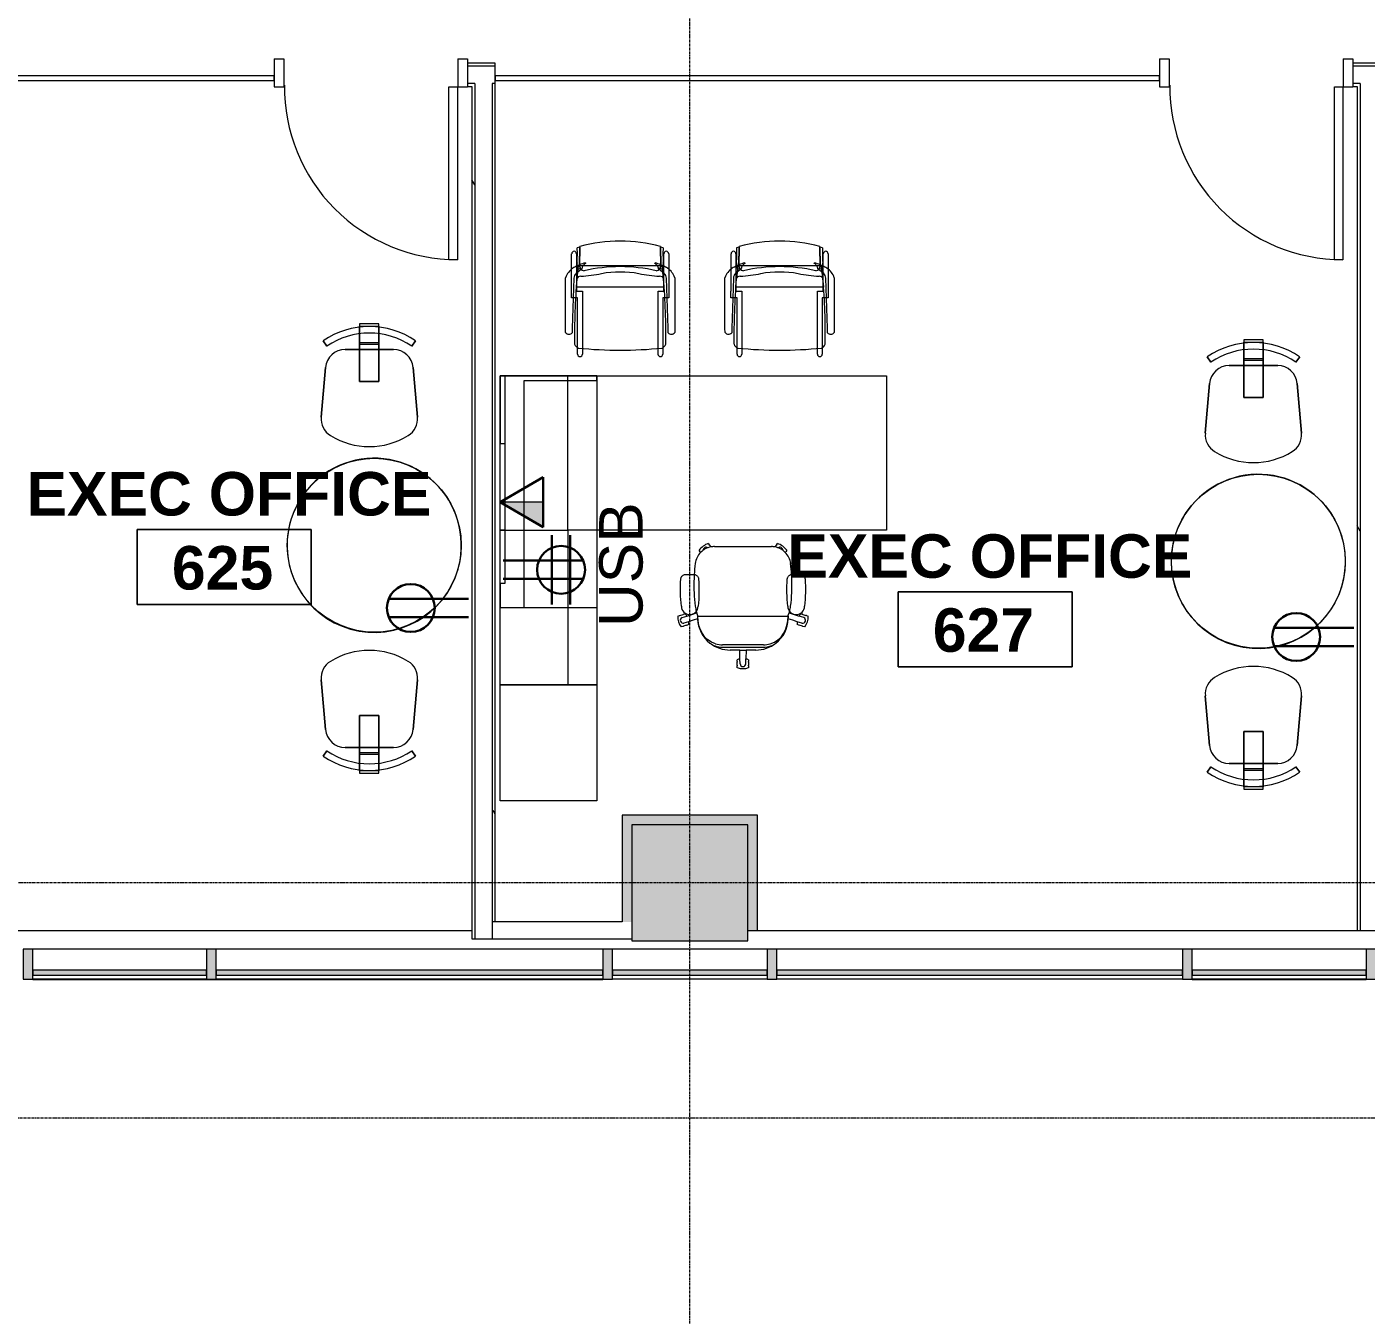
# Model space of a CAD drawing. Header units: inches. Extents: x 2468 to 4886, y -16 to 1381.
# Drawn here: x 4314.8 to 4592, y 250.6 to 517.3 of the extents above; entities that cross this region are included whole.
import ezdxf

# ---------------------------------------------------------------- set-up
doc = ezdxf.new("R2010")
doc.units = ezdxf.units.IN
doc.header["$MEASUREMENT"] = 0
doc.linetypes.add('Grid Line 1_2_', pattern=[0.875, 0.5, -0.125, 0.125, -0.125])
for name, color, linetype, lineweight in [('7200-WISCONSIN-AVE-6TH-FLOOR-031418_dwg', 8, 'Continuous', 9), ('A-ANNO-NOTE', 131, 'Continuous', 30), ('A-AREA-IDEN', 2, 'Continuous', 9), ('A-DOOR', 31, 'Continuous', 13), ('A-DOOR-FRAM', 31, 'Continuous', 20), ('A-GLAZ-CURT', 52, 'Continuous', 9), ('A-GLAZ-CWMG', 51, 'Continuous', 13), ('A-WALL', 113, 'Continuous', 13), ('A-WALL-PATT', 111, 'Continuous', 13), ('Bb-cor', 7, 'Continuous', 9), ('Bb-mullion', 7, 'Continuous', 9), ('I-FURN', 30, 'Continuous', 9), ('I-WALL', 2, 'Continuous', 13), ('Propidex Polylines', 7, 'Continuous', 9), ('S-COLS', 52, 'Continuous', 13), ('S-GRID', 1, 'Continuous', 9)]:
    doc.layers.add(name, color=color, linetype=linetype, lineweight=lineweight)
doc.styles.add('Swis721 Lt BT', font='swissl.ttf', dxfattribs={"height": 9})
doc.styles.add('Swis721 Lt BT_B', font='', dxfattribs={"height": 9})
doc.styles.get('Swis721 Lt BT_B').set_extended_font_data('Swis721 Lt BT', bold=True)
pattern_1 = [(0, (0, 0), (30.72, 7.68), [1.267, -21.773, 1.267, -21.773, -122.88]), (0, (0, 0), (30.72, 7.68), [-46.08, 1.267, -44.813, 1.267, -21.773, -53.76]), (0, (0, 0), (30.72, 7.68), [-115.2, 1.267, -14.093, 1.267, -37.133]), (120, (11.52, 3.84), (-22.011075, 22.7643), [1.267, -21.773, 1.267, -21.773, -122.88]), (120, (11.52, 3.84), (-22.011075, 22.7643), [-46.08, 1.267, -44.813, 1.267, -21.773, -53.76]), (120, (11.52, 3.84), (-22.011075, 22.7643), [-115.2, 1.267, -14.093, 1.267, -37.133]), (240, (15.36, 19.2), (-8.708925, -30.4443), [1.267, -21.773, 1.267, -21.773, -122.88]), (240, (15.36, 19.2), (-8.708925, -30.4443), [-46.08, 1.267, -44.813, 1.267, -21.773, -53.76]), (240, (15.36, 19.2), (-8.708925, -30.4443), [-115.2, 1.267, -14.093, 1.267, -37.133])]

# ---------------------------------------------------------------- blocks, each defined once
blk = doc.blocks.new('Concrete-Rectangular-Column - 24 x 24-4901126-6TH FLOOR POWER _ SIGNAL')
at = {"layer": 'S-COLS', "lineweight": 9}
blk.add_hatch(color=7, dxfattribs=at).paths.add_polyline_path([(-12, -12), (12, -12), (12, 12), (-12, 12), (-12, 8.85)], flags=0)
at = {"layer": 'S-COLS', "color": 8, "lineweight": 20}
for p, q in [((12, 12), (-12, 12)), ((-12, 12), (-12, -12)), ((12, -12), (12, 12)), ((-12, -12), (12, -12))]:
    blk.add_line(p, q, dxfattribs=at)
blk = doc.blocks.new('Table-Teknion-Credenza_Top_for_Freestanding_Storage - CJCT20064-V11-6TH FLOOR POWER _ SIGNAL')
at = {"layer": 'I-FURN'}
for p, q in [((-32, 10), (32, 10)), ((-32, -9), (-32, 10)), ((32, 10), (32, 4)), ((32, 4), (32, -10)), ((-32, -10), (-32, -9)), ((32, -10), (-32, -10))]:
    blk.add_line(p, q, dxfattribs=at)
blk = doc.blocks.new('Storage-Teknion-Wall_Panel_Open_Shelves - CJWO3HF1432-V12-6TH FLOOR POWER _ SIGNAL')
at = {"layer": 'I-FURN'}
for p, q in [((-16, 13), (16, 13)), ((-16, -1), (-16, 13)), ((16, 13), (16, -1)), ((16, -1), (-16, -1))]:
    blk.add_line(p, q, dxfattribs=at)
blk = doc.blocks.new('Storage-Teknion-Wall_Panel_Under_Wall_Mount_Storage_Tackable - CJWUT2HF32-V13-6TH FLOOR POWER _ SIGNAL')
at = {"layer": 'I-FURN'}
for p, q in [((-16, 1), (16, 1)), ((-16, 0), (-16, 1)), ((16, 0), (-16, 0)), ((16, 1), (16, 0))]:
    blk.add_line(p, q, dxfattribs=at)
blk = doc.blocks.new('Support-Teknion-Power_Trunk_with_End_Gable - CJPTG292048-V14-6TH FLOOR POWER _ SIGNAL')
at = {"layer": 'I-FURN'}
for p, q in [((-19, 5), (-24, 5)), ((-24, 5), (-24, 0)), ((-19, 4), (-19, 5)), ((10, 4), (-19, 4)), ((24, 5), (10, 5)), ((10, 5), (10, 4)), ((24, 4), (24, 5)), ((24, -9), (24, 4)), ((-24, 0), (-8, 0)), ((-8, 0), (23, 0)), ((23, 0), (23, -9)), ((23, -9), (23, -15)), ((24, -15), (24, -9)), ((23, -15), (24, -15))]:
    blk.add_line(p, q, dxfattribs=at)
blk = doc.blocks.new('Table-Teknion-Run_Off_Fixed_Journal_Leg - CJRF3266-5471392-6TH FLOOR POWER _ SIGNAL')
at = {"layer": 'I-FURN'}
for p, q in [((-33, 16), (33, 16)), ((-33, -16), (-33, 16)), ((33, 16), (33, -16)), ((33, -16), (-33, -16))]:
    blk.add_line(p, q, dxfattribs=at)
blk = doc.blocks.new('Storage-Teknion-Tower_Pedestal_Coat_and_Open_Shelves - CJTPF692024-5122624-6TH FLOOR POWER _ SIGNAL')
at = {"layer": 'I-FURN'}
for p, q in [((-12, 0), (12, 0)), ((-12, -20), (-12, 0)), ((12, 0), (12, -20)), ((12, -20), (-12, -20))]:
    blk.add_line(p, q, dxfattribs=at)
blk = doc.blocks.new('Chair-Teknion-Projek - No Headrest_  Fixed T-Arms-V15-6TH FLOOR POWER _ SIGNAL')
at = {"layer": 'I-FURN'}
for p, q in [((-7.17, 11.87), (-6.95, 11.57)), ((-6.88, 11.48), (-6.65, 11.17)), ((-5.91, 11.24), (5.91, 11.24)), ((6.65, 11.17), (6.88, 11.48)), ((6.95, 11.57), (7.17, 11.87)), ((-8.86, 10.18), (-9.08, 10.49)), ((-8.76, 10.04), (-8.79, 10.09)), ((8.79, 10.09), (8.76, 10.04)), ((9.08, 10.49), (8.86, 10.18)), ((-11.87, 5.48), (-11.02, 5.48)), ((-11.02, 5.48), (-10.17, 5.48)), ((10.17, 5.48), (11.02, 5.48)), ((11.02, 5.48), (11.87, 5.48)), ((-12.29, -2.75), (-11.93, -2.64)), ((11.93, -2.64), (12.29, -2.75)), ((-13.51, -3.15), (-13.15, -3.03)), ((-13.04, -2.99), (-12.4, -2.79)), ((-12.42, -5.28), (-12.78, -5.39)), ((-12.59, -3.46), (-11.62, -3.13)), ((-11.67, -5.03), (-12.31, -5.24)), ((-11.24, -4.3), (-12.21, -4.6)), ((-11.2, -4.88), (-11.56, -5)), ((-9.39, -3.16), (9.39, -3.16)), ((11.56, -5), (11.2, -4.88)), ((12.22, -4.6), (11.24, -4.3)), ((12.59, -3.46), (11.62, -3.13)), ((12.31, -5.24), (11.67, -5.03)), ((12.4, -2.79), (13.04, -2.99)), ((12.78, -5.39), (12.42, -5.28)), ((13.15, -3.03), (13.51, -3.15)), ((4.23, -9.07), (-4.23, -9.07)), ((4.23, -9.61), (-4.23, -9.61)), ((-0.63, -10.17), (-2.65, -10.17)), ((-0.61, -12.02), (-0.63, -10.17)), ((-0.63, -10.17), (0.64, -10.17)), ((0.64, -10.17), (0.61, -12.02)), ((2.65, -10.17), (0.64, -10.17)), ((-1.18, -12.54), (-1.18, -12.17)), ((-1.18, -13.33), (-1.18, -12.66)), ((-1.18, -13.82), (-1.18, -13.45)), ((-0.6, -13.04), (-0.61, -12.02)), ((0.6, -13.04), (0.61, -12.02)), ((1.18, -12.17), (1.18, -12.54)), ((1.18, -12.66), (1.18, -13.33)), ((1.18, -13.45), (1.18, -13.82))]:
    blk.add_line(p, q, dxfattribs=at)
at = {"layer": 'I-FURN', "flags": 128}
for points in [[(-11.62, -3.13), (-10.6, -2.79), (-9.58, -2.44)], [(9.58, -2.44), (10.6, -2.79), (11.62, -3.13)], [(-9.39, -3.72), (-10.32, -4.01), (-11.24, -4.3)], [(11.24, -4.3), (10.32, -4.01), (9.39, -3.72)]]:
    blk.add_lwpolyline(points, dxfattribs=at)
at = {"layer": 'I-FURN'}
for centre, radius, start, end in [((-6.1, 8.39), 3.64, 107.0766, 144.9234), ((-5.91, 7.24), 4, 100.7159, 135.4062), ((-7.64, 10.51), 0.6, 53.6044, 182.0177), ((-7, 11.54), 0.062, 320.5051, 36), ((-6.93, 11.44), 0.062, 36, 111.4949), ((-5.91, 7.24), 4, 90, 100.7159), ((5.91, 7.24), 4, 79.2841, 90), ((5.91, 7.24), 4, 44.5938, 79.2841), ((6.93, 11.44), 0.062, 68.5051, 144), ((7, 11.54), 0.062, 144, 219.4949), ((6.1, 8.39), 3.64, 35.0766, 72.9234), ((7.64, 10.51), 0.6, 357.9823, 126.3956), ((-5.91, 7.24), 4, 135.4062, 172.7165), ((-8.81, 10.22), 0.062, 216, 291.4949), ((-8.74, 10.12), 0.062, 140.5051, 216), ((5.91, 7.24), 4, 7.2835, 44.5938), ((8.81, 10.22), 0.062, 248.5051, 324), ((8.74, 10.12), 0.062, 324, 39.4949), ((24.63, 3.33), 34.78, 172.7165, 176.4781), ((-24.63, 3.33), 34.78, 3.5219, 7.2835), ((24.63, 3.33), 34.78, 176.4781, 182.5921), ((-24.63, 3.33), 34.78, 357.4079, 3.5219), ((24.25, 3.32), 34.4, 182.6596, 187.3663), ((-24.25, 3.32), 34.4, 352.6337, 357.3404), ((-11.07, -1.13), 1.68, 178.9486, 271.7629), ((-12.27, -2.81), 0.062, 108, 183.4949), ((-14.86, -4.83), 3.65, 27.6577, 36.875), ((-10.97, -1.13), 1.68, 268.2371, 1.0513), ((-1.73, -0.04), 8.21, 187.3674, 194.9992), ((-1.73, -0.04), 8.21, 194.9992, 196.9886), ((-5.24, -1.24), 4.5, 195.45, 205.2697), ((10.97, -1.13), 1.68, 178.9487, 271.7629), ((5.25, -1.25), 4.49, 334.7208, 344.5595), ((1.73, -0.04), 8.21, 343.0114, 345.0008), ((1.73, -0.04), 8.21, 345.0008, 352.6326), ((11.07, -1.13), 1.68, 268.2371, 1.0514), ((14.86, -4.83), 3.65, 143.125, 152.3423), ((12.27, -2.81), 0.062, 356.5051, 72), ((-9.87, -3.21), 3.64, 179.0766, 216.9234), ((-13.13, -3.09), 0.062, 32.5051, 108), ((-13.02, -3.05), 0.062, 108, 183.4949), ((-12.36, -4.01), 0.6, 112.6052, 284.2997), ((-12.44, -5.22), 0.062, 288, 3.4949), ((-12.38, -2.85), 0.062, 32.5051, 108), ((-12.33, -5.18), 0.062, 212.5051, 288), ((-11.69, -4.98), 0.062, 288, 3.4949), ((-11.58, -4.94), 0.062, 212.5051, 288), ((-14.86, -4.83), 3.65, 359.125, 8.3423), ((-3.3, -3.44), 6.1, 177.3817, 182.6183), ((-2.64, -3.42), 6.76, 182.5778, 231.7498), ((2.64, -3.42), 6.76, 308.2502, 357.4222), ((2.64, -3.42), 6.76, 357.298, 2.149), ((14.86, -4.83), 3.65, 171.6577, 180.875), ((11.58, -4.94), 0.062, 252, 327.4949), ((11.69, -4.98), 0.062, 176.5051, 252), ((12.36, -4.01), 0.6, 256.6052, 67.3948), ((12.33, -5.18), 0.062, 252, 327.4949), ((12.38, -2.85), 0.062, 72, 147.4949), ((12.44, -5.22), 0.062, 176.5051, 252), ((9.87, -3.21), 3.64, 323.0766, 0.9234), ((13.02, -3.05), 0.062, 356.5051, 72), ((13.13, -3.09), 0.062, 72, 147.4949), ((-2.65, -3.42), 6.75, 231.7498, 270), ((-4.23, -5.34), 4.26, 232.4396, 249.1668), ((-4.23, -5.34), 4.26, 249.1668, 270), ((-4.46, -4.82), 4.25, 253.6072, 273.1858), ((2.65, -3.42), 6.75, 270, 308.2502), ((4.46, -4.82), 4.25, 266.8142, 286.3928), ((4.23, -5.34), 4.26, 270, 290.8332), ((4.23, -5.34), 4.26, 290.8332, 307.5604), ((0, -15.62), 3.65, 99.6577, 108.875), ((-1.12, -12.54), 0.062, 180, 255.4949), ((-1.12, -12.66), 0.062, 104.5051, 180), ((-1.12, -13.33), 0.062, 180, 255.4949), ((-1.12, -13.45), 0.062, 104.5051, 180), ((0, -10.37), 3.64, 251.0766, 288.9234), ((0, -12.99), 0.6, 184.6052, 355.3948), ((0, -15.62), 3.65, 71.125, 80.3423), ((1.12, -12.54), 0.062, 284.5051, 0), ((1.12, -12.66), 0.062, 360, 75.4949), ((1.12, -13.33), 0.062, 284.5051, 360), ((1.12, -13.45), 0.062, 360, 75.4949)]:
    blk.add_arc(centre, radius, start, end, dxfattribs=at)
for points in [[(-12.75, -1.09), (-12.85, -0.16), (-12.97, 1.72), (-12.93, 3.6), (-12.86, 4.54)], [(-12.86, 4.54), (-12.85, 4.63), (-12.82, 4.79), (-12.71, 5.02), (-12.55, 5.21), (-12.35, 5.36), (-12.12, 5.46), (-11.95, 5.48), (-11.87, 5.48)], [(-10.17, 5.48), (-10.08, 5.48), (-9.92, 5.46), (-9.68, 5.36), (-9.48, 5.21), (-9.32, 5.02), (-9.21, 4.79), (-9.18, 4.63), (-9.18, 4.54)], [(-9.18, 4.54), (-9.11, 3.6), (-9.06, 1.72), (-9.18, -0.16), (-9.29, -1.09)], [(9.29, -1.09), (9.18, -0.16), (9.06, 1.72), (9.11, 3.6), (9.18, 4.54)], [(9.18, 4.54), (9.18, 4.63), (9.21, 4.79), (9.32, 5.02), (9.48, 5.21), (9.68, 5.36), (9.92, 5.46), (10.08, 5.48), (10.17, 5.48)], [(11.87, 5.48), (11.95, 5.48), (12.12, 5.46), (12.35, 5.36), (12.55, 5.21), (12.71, 5.02), (12.82, 4.79), (12.85, 4.63), (12.86, 4.54)], [(12.86, 4.54), (12.93, 3.6), (12.97, 1.72), (12.85, -0.16), (12.75, -1.09)], [(-5.66, -8.9), (-8.07, -8.21), (-9.33, -5.79), (-9.33, -3.16)], [(5.66, -8.9), (8.07, -8.21), (9.33, -5.79), (9.33, -3.16)]]:
    blk.add_open_spline(points, degree=3, dxfattribs=at)
blk = doc.blocks.new('Storage-Teknion-Pedestal_Unfinished_Top_2_High - CJPCSB2016-V16-6TH FLOOR POWER _ SIGNAL')
at = {"layer": 'I-FURN'}
for p, q in [((-8, 0), (8, 0)), ((-8, -6), (-8, 0)), ((8, 0), (8, -6)), ((-8, -20), (-8, -6)), ((8, -6), (8, -20)), ((8, -20), (-8, -20))]:
    blk.add_line(p, q, dxfattribs=at)
blk = doc.blocks.new('F-Haworth_Chair_X99-Seminar - X99 Seminar Chair with Glides-5529564-6TH FLOOR POWER _ SIGNAL')
at = {"layer": 'I-FURN'}
for p, q in [((-8.82, 9.44), (-8.82, 10.78)), ((-8.82, -0.89), (-8.82, 9.44)), ((-7.83, 10.78), (-7.83, 9.61)), ((-7.83, 9.57), (-7.83, -2.27)), ((7.83, 9.61), (7.83, 10.78)), ((7.83, -2.27), (7.83, 9.57)), ((8.82, 10.78), (8.82, 9.44)), ((8.82, 9.44), (8.82, -0.89)), ((-11.32, 5.48), (-11.3, 6.32)), ((-9.92, 6.36), (-9.92, 5.36)), ((9.92, 5.36), (9.92, 6.36)), ((11.3, 6.32), (11.32, 5.48)), ((-11.32, -5.06), (-11.32, 5.48)), ((-9.92, 5.36), (-9.57, -4.97)), ((9.57, -4.97), (9.92, 5.36)), ((11.32, 5.48), (11.32, -5.06)), ((-10.07, -0.89), (-9.71, -0.89)), ((-10.07, -2.27), (-10.07, -0.89)), ((-10.04, -2.27), (-10.07, -2.27)), ((-10.04, -4.99), (-10.04, -2.27)), ((-9.71, -0.89), (-9.2, -0.89)), ((-9.2, -0.89), (-8.82, -0.89)), ((-9.04, -2.27), (-9.04, -3.12)), ((-7.83, -2.27), (-9.04, -2.27)), ((9.04, -2.27), (7.83, -2.27)), ((8.82, -0.89), (9.2, -0.89)), ((9.04, -3.12), (9.04, -2.27)), ((9.2, -0.89), (9.71, -0.89)), ((9.71, -0.89), (10.07, -0.89)), ((10.04, -2.27), (10.04, -4.99)), ((10.07, -2.27), (10.04, -2.27)), ((10.07, -0.89), (10.07, -2.27)), ((-10.04, -6.16), (-10.04, -5)), ((-9.07, -3.12), (9.07, -3.12)), ((-9.07, -3.2), (-9.07, -3.12)), ((-8.9, -4.8), (-9.07, -3.2)), ((-9.04, -3.12), (-9.04, -3.43)), ((-9.04, -3.43), (-9.04, -3.62)), ((-9.04, -3.62), (-9.04, -5.99)), ((-8.88, -4.99), (-8.89, -4.91)), ((-8.75, -6.22), (-8.88, -4.99)), ((8.88, -4.99), (8.75, -6.22)), ((8.89, -4.91), (8.88, -4.99)), ((9.07, -3.2), (8.9, -4.8)), ((9.04, -3.43), (9.04, -3.12)), ((9.04, -3.62), (9.04, -3.43)), ((9.04, -5.99), (9.04, -3.62)), ((9.07, -3.12), (9.07, -3.2)), ((10.04, -5), (10.04, -6.16)), ((-10.04, -6.81), (-10.04, -6.17)), ((-10.04, -10.02), (-10.04, -6.81)), ((-9.13, -5.92), (-8.07, -6.77)), ((-9.04, -5.99), (-9.04, -6.16)), ((-9.04, -6.17), (-9.04, -7.4)), ((-9.04, -7.4), (-9.04, -10.02)), ((-8.68, -6.87), (-8.75, -6.22)), ((-8.62, -7.42), (-8.68, -6.87)), ((-8.6, -7.6), (-8.62, -7.43)), ((-8.61, -6.81), (-8.23, -6.95)), ((-8.49, -7.6), (-8.56, -7.6)), ((-8.42, -7.57), (-8.34, -11.37)), ((-8.34, -11.52), (-8.42, -7.57)), ((-7.65, -7.6), (-8.4, -7.6)), ((-8.03, -6.81), (-7.95, -6.87)), ((7.65, -7.6), (-7.65, -7.6)), ((-7.18, -7.99), (-7.21, -8.13)), ((7.21, -8.13), (7.18, -7.99)), ((8.4, -7.6), (7.65, -7.6)), ((7.95, -6.87), (8.03, -6.81)), ((8.07, -6.77), (9.13, -5.92)), ((8.23, -6.95), (8.61, -6.81)), ((8.34, -11.37), (8.42, -7.57)), ((8.42, -7.57), (8.34, -11.52)), ((8.56, -7.6), (8.49, -7.6)), ((8.62, -7.43), (8.6, -7.6)), ((8.68, -6.87), (8.62, -7.42)), ((8.75, -6.22), (8.68, -6.87)), ((9.04, -6.16), (9.04, -5.99)), ((9.04, -7.4), (9.04, -6.17)), ((9.04, -10.02), (9.04, -7.4)), ((10.04, -6.17), (10.04, -6.81)), ((10.04, -6.81), (10.04, -10.02))]:
    blk.add_line(p, q, dxfattribs=at)
for centre, radius, start, end in [((-8.32, 10.78), 0.495, 0, 180), ((8.32, 10.78), 0.495, 0, 180), ((-8.21, 8.28), 1.31, 110.0433, 159.9567), ((144.06, 7.32), 153.52, 179.4749, 184.5213), ((0, -75.01), 84.96, 84.1475, 95.8525), ((8.21, 8.28), 1.31, 20.0433, 69.9567), ((-144.06, 7.32), 153.52, 355.4787, 0.5251), ((-10.58, 5.68), 0.956, 45.8901, 138.1099), ((10.58, 5.68), 0.956, 41.8901, 134.1099), ((-7.87, -3.92), 3.63, 198.1789, 238.0478), ((-8.18, -4.9), 1.39, 182.8013, 227.1078), ((-8.24, -4.59), 0.763, 194.2338, 275.7662), ((-11.32, -48.08), 42.84, 79.9767, 85.7699), ((11.32, -48.08), 42.84, 94.2301, 100.0233), ((8.24, -4.59), 0.763, 264.2338, 345.7662), ((8.18, -4.9), 1.39, 312.8922, 357.1987), ((7.87, -3.92), 3.63, 301.9522, 341.8211), ((-4.71, 1.15), 9.61, 238.0478, 243.9964), ((-5.2, -7.86), 3.74, 170.0936, 184.0143), ((-36.06, -10.03), 27.2, 357.4882, 4.0143), ((-4.71, 1.15), 9.61, 243.9964, 246.4906), ((-8.28, -7.33), 0.613, 122.5427, 170.0936), ((-4.71, 1.15), 9.61, 246.6393, 247.073), ((-7.37, -7.55), 1.05, 95.9554, 181.1786), ((-7.37, -7.55), 1.05, 145.2002, 181.1786), ((-4.71, 1.15), 9.61, 247.2631, 254.9334), ((-6.55, -6.76), 1.38, 185.0878, 212.4248), ((-6.55, -6.76), 1.38, 214.0187, 242.9497), ((0, 26.49), 33.83, 257.2285, 282.7715), ((0, 15.97), 22.19, 259.9767, 280.0233), ((6.55, -6.76), 1.38, 297.0503, 325.9813), ((4.71, 1.15), 9.61, 285.0666, 292.7369), ((7.37, -7.55), 1.05, 358.8214, 84.0446), ((6.55, -6.76), 1.38, 327.5752, 354.9122), ((7.37, -7.55), 1.05, 358.8214, 34.7998), ((4.71, 1.15), 9.61, 292.927, 293.3607), ((4.71, 1.15), 9.61, 293.5094, 296.0036), ((8.28, -7.33), 0.613, 9.9064, 57.4573), ((36.06, -10.03), 27.2, 175.9857, 182.5118), ((5.2, -7.86), 3.74, 355.9857, 9.9064), ((4.71, 1.15), 9.61, 296.0036, 301.9522), ((-9.54, -10.02), 0.498, 180, 0), ((9.54, -10.02), 0.498, 180, 0), ((0, 20.73), 33.17, 254.4478, 255.4234), ((0, 20.29), 32.89, 255.304, 284.6925), ((0, 20.73), 33.17, 284.5766, 285.5522)]:
    blk.add_arc(centre, radius, start, end, dxfattribs=at)
blk = doc.blocks.new('F-Haworth_Chair_X99-Seminar - X99 Seminar Chair with Glides-V28-6TH FLOOR POWER _ SIGNAL')
at = {"layer": 'I-FURN'}
for p, q in [((-8.82, 9.44), (-8.82, 10.78)), ((-8.82, -0.89), (-8.82, 9.44)), ((-7.83, 10.78), (-7.83, 9.61)), ((-7.83, 9.57), (-7.83, -2.27)), ((7.83, 9.61), (7.83, 10.78)), ((7.83, -2.27), (7.83, 9.57)), ((8.82, 10.78), (8.82, 9.44)), ((8.82, 9.44), (8.82, -0.89)), ((-11.32, 5.48), (-11.3, 6.32)), ((-9.92, 6.36), (-9.92, 5.36)), ((9.92, 5.36), (9.92, 6.36)), ((11.3, 6.32), (11.32, 5.48)), ((-11.32, -5.06), (-11.32, 5.48)), ((-9.92, 5.36), (-9.57, -4.97)), ((9.57, -4.97), (9.92, 5.36)), ((11.32, 5.48), (11.32, -5.06)), ((-10.07, -0.89), (-9.71, -0.89)), ((-10.07, -2.27), (-10.07, -0.89)), ((-10.04, -2.27), (-10.07, -2.27)), ((-10.04, -4.99), (-10.04, -2.27)), ((-9.71, -0.89), (-9.2, -0.89)), ((-9.2, -0.89), (-8.82, -0.89)), ((-9.04, -2.27), (-9.04, -3.12)), ((-7.83, -2.27), (-9.04, -2.27)), ((9.04, -2.27), (7.83, -2.27)), ((8.82, -0.89), (9.2, -0.89)), ((9.04, -3.12), (9.04, -2.27)), ((9.2, -0.89), (9.71, -0.89)), ((9.71, -0.89), (10.07, -0.89)), ((10.04, -2.27), (10.04, -4.99)), ((10.07, -2.27), (10.04, -2.27)), ((10.07, -0.89), (10.07, -2.27)), ((-10.04, -6.16), (-10.04, -5)), ((-9.07, -3.12), (9.07, -3.12)), ((-9.07, -3.2), (-9.07, -3.12)), ((-8.9, -4.8), (-9.07, -3.2)), ((-9.04, -3.12), (-9.04, -3.43)), ((-9.04, -3.43), (-9.04, -3.62)), ((-9.04, -3.62), (-9.04, -5.99)), ((-8.88, -4.99), (-8.89, -4.91)), ((-8.75, -6.22), (-8.88, -4.99)), ((8.88, -4.99), (8.75, -6.2)), ((8.89, -4.91), (8.88, -4.99)), ((9.07, -3.2), (8.9, -4.8)), ((9.04, -3.43), (9.04, -3.12)), ((9.04, -3.62), (9.04, -3.43)), ((9.04, -5.99), (9.04, -3.62)), ((9.07, -3.12), (9.07, -3.2)), ((10.04, -5), (10.04, -6.81)), ((-10.04, -6.81), (-10.04, -6.17)), ((-10.04, -10.02), (-10.04, -6.81)), ((-9.13, -5.92), (-8.07, -6.77)), ((-9.04, -5.99), (-9.04, -6.16)), ((-9.04, -6.17), (-9.04, -7.4)), ((-9.04, -7.4), (-9.04, -10.02)), ((-8.68, -6.87), (-8.75, -6.22)), ((-8.62, -7.42), (-8.68, -6.87)), ((-8.6, -7.6), (-8.62, -7.43)), ((-8.61, -6.81), (-8.23, -6.95)), ((-8.49, -7.6), (-8.56, -7.6)), ((-8.42, -7.57), (-8.34, -11.37)), ((-8.34, -11.52), (-8.42, -7.57)), ((-7.65, -7.6), (-8.4, -7.6)), ((-8.03, -6.81), (-7.95, -6.87)), ((7.65, -7.6), (-7.65, -7.6)), ((-7.18, -7.99), (-7.21, -8.13)), ((7.21, -8.13), (7.18, -7.99)), ((8.4, -7.6), (7.65, -7.6)), ((7.95, -6.87), (8.03, -6.81)), ((8.07, -6.77), (9.13, -5.92)), ((8.23, -6.95), (8.61, -6.81)), ((8.34, -11.37), (8.42, -7.57)), ((8.42, -7.57), (8.34, -11.52)), ((8.56, -7.6), (8.49, -7.6)), ((8.62, -7.43), (8.6, -7.6)), ((8.68, -6.87), (8.62, -7.42)), ((8.75, -6.22), (8.68, -6.87)), ((9.04, -7.4), (9.04, -5.99)), ((9.04, -10.02), (9.04, -7.4)), ((10.04, -6.81), (10.04, -10.02))]:
    blk.add_line(p, q, dxfattribs=at)
for centre, radius, start, end in [((-8.32, 10.78), 0.495, 0, 180), ((8.32, 10.78), 0.495, 0, 180), ((-8.21, 8.28), 1.31, 110.0433, 159.9567), ((144.06, 7.32), 153.52, 179.4749, 184.5213), ((0, -75.01), 84.96, 84.1475, 95.8525), ((8.21, 8.28), 1.31, 20.0433, 69.9567), ((-144.06, 7.32), 153.52, 355.4787, 0.5251), ((-10.58, 5.68), 0.956, 45.8901, 138.1099), ((10.58, 5.68), 0.956, 41.8901, 134.1099), ((-7.87, -3.92), 3.63, 198.1789, 238.0478), ((-8.18, -4.9), 1.39, 182.8013, 227.1078), ((-8.24, -4.59), 0.763, 194.2338, 275.7662), ((-11.32, -48.08), 42.84, 79.9767, 85.7699), ((11.32, -48.08), 42.84, 94.2301, 100.0233), ((8.24, -4.59), 0.763, 264.2338, 345.7662), ((8.18, -4.9), 1.39, 312.8922, 357.1987), ((7.87, -3.92), 3.63, 301.9522, 341.8211), ((-4.71, 1.15), 9.61, 238.0478, 243.9964), ((-5.2, -7.86), 3.74, 170.0936, 184.0143), ((-36.06, -10.03), 27.2, 357.4882, 4.0143), ((-4.71, 1.15), 9.61, 243.9964, 246.4906), ((-8.28, -7.33), 0.613, 122.5427, 170.0936), ((-4.71, 1.15), 9.61, 246.6393, 247.073), ((-7.37, -7.55), 1.05, 95.9554, 181.1786), ((-7.37, -7.55), 1.05, 145.2002, 181.1786), ((-4.71, 1.15), 9.61, 247.2631, 254.9334), ((-6.55, -6.76), 1.38, 185.0878, 212.4248), ((-6.55, -6.76), 1.38, 214.0187, 242.9497), ((0, 26.49), 33.83, 257.2285, 282.7715), ((0, 15.97), 22.19, 259.9767, 280.0233), ((6.55, -6.76), 1.38, 297.0503, 325.9813), ((4.71, 1.15), 9.61, 285.0666, 292.7369), ((7.37, -7.55), 1.05, 358.8214, 84.0446), ((6.55, -6.76), 1.38, 327.5752, 354.9122), ((7.37, -7.55), 1.05, 358.8214, 34.7998), ((4.71, 1.15), 9.61, 292.927, 293.3607), ((4.71, 1.15), 9.61, 293.5094, 296.0036), ((8.28, -7.33), 0.613, 9.9064, 57.4573), ((36.06, -10.03), 27.2, 175.9857, 182.5118), ((5.2, -7.86), 3.74, 355.9857, 9.9064), ((4.71, 1.15), 9.61, 296.0036, 301.9522), ((-9.54, -10.02), 0.498, 180, 0), ((9.54, -10.02), 0.498, 180, 0), ((0, 20.73), 33.17, 254.4478, 255.4234), ((0, 20.29), 32.89, 255.304, 284.6925), ((0, 20.73), 33.17, 284.5766, 285.5522)]:
    blk.add_arc(centre, radius, start, end, dxfattribs=at)
blk = doc.blocks.new('furniture_table_cafe_round_daviz_mez - 36__ Dia-5734326-6TH FLOOR POWER _ SIGNAL')
at = {"layer": 'I-FURN'}
blk.add_circle((-8.11, 13.33), 18, dxfattribs=at)
for start, end in [(360, 180), (180, 360)]:
    blk.add_arc((-8.11, 13.3), 18.03, start, end, dxfattribs=at)
blk = doc.blocks.new('F-Chairs1 - Side 01-V31-6TH FLOOR POWER _ SIGNAL')
at = {"layer": 'I-FURN'}
for p, q in [((-9.07, 9.03), (-9.96, 19.32)), ((-9.96, 19.32), (-9.07, 9.03)), ((-9.07, 9.03), (-9.96, 19.32)), ((9.96, 19.32), (9.07, 9.03)), ((9.07, 9.03), (9.96, 19.32)), ((9.96, 19.32), (9.07, 9.03)), ((-2, 11.91), (-2, 5.32)), ((2, 11.91), (-2, 11.91)), ((-2, 11.91), (2, 11.91)), ((-2, 5.32), (-2, 11.91)), ((2, 11.91), (2, 5.32)), ((2, 5.32), (2, 11.91)), ((-9.57, 3.52), (-8.8, 4.64)), ((-8.8, 4.64), (-9.57, 3.52)), ((-9.57, 3.52), (-8.8, 4.64)), ((5.02, 5.32), (-5.02, 5.32)), ((-5.02, 5.32), (5.02, 5.32)), ((5.02, 5.32), (-5.02, 5.32)), ((-2, 5.32), (-2, 3.91)), ((-2, 4.21), (-2, 5.32)), ((2, 4.21), (-2, 4.21)), ((-2, 2.09), (-2, 4.21)), ((-2, 3.91), (-2, 2.09)), ((-2, 3.91), (2, 3.91)), ((2, 5.32), (2, 4.21)), ((2, 3.91), (2, 5.32)), ((2, 4.21), (2, 2.09)), ((2, 2.09), (2, 3.91)), ((8.8, 4.64), (9.57, 3.52)), ((9.57, 3.52), (8.8, 4.64)), ((8.8, 4.64), (9.57, 3.52)), ((-2, 2.09), (-2, 0.72)), ((-2, 0.72), (-2, 2.09)), ((-2, 0.72), (-2, 0)), ((-2, 0.46), (-2, 0.72)), ((2, 0.46), (-2, 0.46)), ((-2, 0.46), (-2, 0)), ((2, 0.46), (-2, 0.46)), ((2, 2.09), (2, 0.72)), ((2, 0.72), (2, 2.09)), ((2, 0.72), (2, 0.46)), ((2, 0), (2, 0.72)), ((2, 0), (2, 0.46)), ((-2, 0), (2, 0)), ((-2, 0), (2, 0))]:
    blk.add_line(p, q, dxfattribs=at)
for centre, radius, start, end in [((0, 10.06), 15.35, 58.407, 121.593), ((0, 10.06), 15.35, 58.407, 121.593), ((0, 10.06), 15.35, 58.407, 121.593), ((-5.91, 19.67), 4.06, 121.593, 184.9697), ((-5.91, 19.67), 4.06, 121.593, 184.9697), ((-5.91, 19.67), 4.06, 121.593, 184.9697), ((5.91, 19.67), 4.06, 355.0303, 58.407), ((5.91, 19.67), 4.06, 355.0303, 58.407), ((5.91, 19.67), 4.06, 355.0303, 58.407), ((-5.02, 9.38), 4.06, 184.9697, 270), ((-5.02, 9.38), 4.06, 184.9697, 270), ((-5.02, 9.38), 4.06, 184.9697, 270), ((5.02, 9.38), 4.06, 270, 355.0303), ((5.02, 9.38), 4.06, 270, 355.0303), ((5.02, 9.38), 4.06, 270, 355.0303), ((0, 17.51), 16.94, 235.6197, 304.3803), ((0, 17.51), 16.94, 235.6197, 304.3803), ((0, 17.51), 16.94, 235.6197, 304.3803), ((0, 17.51), 15.59, 235.6197, 304.3803), ((0, 17.51), 15.59, 235.6197, 304.3803), ((0, 17.51), 15.59, 235.6197, 304.3803)]:
    blk.add_arc(centre, radius, start, end, dxfattribs=at)
blk = doc.blocks.new('F-Chairs1 - Side 01-5241002-6TH FLOOR POWER _ SIGNAL')
at = {"layer": 'I-FURN'}
for p, q in [((2, 0), (-2, 0)), ((-2, 0), (-2, -0.46)), ((2, 0), (-2, 0)), ((-2, 0), (-2, -0.72)), ((2, -0.46), (2, 0)), ((2, -0.72), (2, 0)), ((-2, -0.46), (2, -0.46)), ((-2, -0.46), (2, -0.46)), ((-2, -0.72), (-2, -0.46)), ((-2, -0.72), (-2, -2.09)), ((-2, -2.09), (-2, -0.72)), ((-2, -2.09), (-2, -3.91)), ((-2, -4.21), (-2, -2.09)), ((2, -0.46), (2, -0.72)), ((2, -0.72), (2, -2.09)), ((2, -2.09), (2, -0.72)), ((2, -2.09), (2, -4.21)), ((2, -3.91), (2, -2.09)), ((-9.57, -3.52), (-8.8, -4.64)), ((-9.57, -3.52), (-8.8, -4.64)), ((-8.8, -4.64), (-9.57, -3.52)), ((5.02, -5.32), (-5.02, -5.32)), ((5.02, -5.32), (-5.02, -5.32)), ((-5.02, -5.32), (5.02, -5.32)), ((-2, -3.91), (-2, -5.32)), ((2, -3.91), (-2, -3.91)), ((-2, -4.21), (2, -4.21)), ((-2, -5.32), (-2, -4.21)), ((-2, -5.32), (-2, -11.91)), ((-2, -11.91), (-2, -5.32)), ((2, -5.32), (2, -3.91)), ((2, -4.21), (2, -5.32)), ((2, -5.32), (2, -11.91)), ((2, -11.91), (2, -5.32)), ((8.8, -4.64), (9.57, -3.52)), ((8.8, -4.64), (9.57, -3.52)), ((9.57, -3.52), (8.8, -4.64)), ((-9.07, -9.03), (-9.96, -19.32)), ((-9.07, -9.03), (-9.96, -19.32)), ((-9.96, -19.32), (-9.07, -9.03)), ((9.96, -19.32), (9.07, -9.03)), ((9.96, -19.32), (9.07, -9.03)), ((9.07, -9.03), (9.96, -19.32)), ((2, -11.91), (-2, -11.91)), ((-2, -11.91), (2, -11.91))]:
    blk.add_line(p, q, dxfattribs=at)
for centre, radius, start, end in [((0, -17.51), 16.94, 55.6197, 124.3803), ((0, -17.51), 16.94, 55.6197, 124.3803), ((0, -17.51), 16.94, 55.6197, 124.3803), ((0, -17.51), 15.59, 55.6197, 124.3803), ((0, -17.51), 15.59, 55.6197, 124.3803), ((0, -17.51), 15.59, 55.6197, 124.3803), ((-5.02, -9.38), 4.06, 90, 175.0303), ((-5.02, -9.38), 4.06, 90, 175.0303), ((-5.02, -9.38), 4.06, 90, 175.0303), ((5.02, -9.38), 4.06, 4.9697, 90), ((5.02, -9.38), 4.06, 4.9697, 90), ((5.02, -9.38), 4.06, 4.9697, 90), ((-5.91, -19.67), 4.06, 175.0303, 238.407), ((-5.91, -19.67), 4.06, 175.0303, 238.407), ((-5.91, -19.67), 4.06, 175.0303, 238.407), ((5.91, -19.67), 4.06, 301.593, 4.9697), ((5.91, -19.67), 4.06, 301.593, 4.9697), ((5.91, -19.67), 4.06, 301.593, 4.9697), ((0, -10.06), 15.35, 238.407, 301.593), ((0, -10.06), 15.35, 238.407, 301.593), ((0, -10.06), 15.35, 238.407, 301.593)]:
    blk.add_arc(centre, radius, start, end, dxfattribs=at)
blk = doc.blocks.new('Single Flush - OTJ_SOLIDFLUSH_ALUM-6376845-6TH FLOOR POWER _ SIGNAL')
at = {"layer": 'A-DOOR', "lineweight": 20}
for p, q in [((16.15625, -2.4375), (17.90625, -2.4375)), ((16.15625, -38.25), (16.15625, -2.4375)), ((17.90625, -2.4375), (17.90625, -38.25)), ((17.90625, -38.25), (16.15625, -38.25))]:
    blk.add_line(p, q, dxfattribs=at)
at = {"layer": 'A-DOOR', "lineweight": 9}
blk.add_arc((17.90625, -2.4375), 35.8125, 179.5, 270, dxfattribs=at)
at = {"layer": 'A-DOOR-FRAM'}
for p, q in [((-20, 3.3125), (-20, -2.4375)), ((-20, 3.3125), (-18, 3.3125)), ((-18, 3.3125), (-18, -2.4375)), ((18.000004, 3.3125), (18.000004, -2.4375)), ((18.000004, 3.3125), (20.000004, 3.3125)), ((20.000004, 3.3125), (20.000004, -2.4375)), ((-20, -2.4375), (-18, -2.4375)), ((18.000004, -2.4375), (20.000004, -2.4375))]:
    blk.add_line(p, q, dxfattribs=at)
blk = doc.blocks.new('System Panel - Glazed-6291177-6TH FLOOR POWER _ SIGNAL')
at = {"layer": 'A-GLAZ-CURT', "lineweight": 13}
for p, q in [((67.62, 0.5), (-67.62, 0.5)), ((-67.62, 0.5), (-67.62, -0.5)), ((67.62, -0.5), (67.62, 0.5)), ((-67.62, -0.5), (67.62, -0.5))]:
    blk.add_line(p, q, dxfattribs=at)
blk = doc.blocks.new('System Panel - Glazed-6376752-6TH FLOOR POWER _ SIGNAL')
at = {"layer": 'A-GLAZ-CURT', "lineweight": 13}
for p, q in [((68.75, 0.5), (-68.75, 0.5)), ((-68.75, 0.5), (-68.75, -0.5)), ((68.75, -0.5), (68.75, 0.5)), ((-68.75, -0.5), (68.75, -0.5))]:
    blk.add_line(p, q, dxfattribs=at)
blk = doc.blocks.new('System Panel - Glazed-5927108-6TH FLOOR POWER _ SIGNAL')
at = {"layer": 'A-GLAZ-CURT'}
blk.add_hatch(color=7, dxfattribs=at).paths.add_polyline_path([(18, -0.5), (18, 0.5), (-18, 0.5), (-18, -0.5)], flags=0)
at = {"layer": 'A-GLAZ-CURT', "color": 8, "lineweight": 20}
for p, q in [((18, 0.5), (-18, 0.5)), ((-18, 0.5), (-18, -0.5)), ((18, -0.5), (18, 0.5)), ((-18, -0.5), (18, -0.5))]:
    blk.add_line(p, q, dxfattribs=at)
blk = doc.blocks.new('System Panel - Glazed-5927107-6TH FLOOR POWER _ SIGNAL')
at = {"layer": 'A-GLAZ-CURT'}
blk.add_hatch(color=7, dxfattribs=at).paths.add_polyline_path([(40, -0.5), (40, 0.5), (-40, 0.5), (-40, -0.5)], flags=0)
at = {"layer": 'A-GLAZ-CURT', "color": 8, "lineweight": 20}
for p, q in [((40, 0.5), (-40, 0.5)), ((-40, 0.5), (-40, -0.5)), ((40, -0.5), (40, 0.5)), ((-40, -0.5), (40, -0.5))]:
    blk.add_line(p, q, dxfattribs=at)
blk = doc.blocks.new('System Panel - Glazed-5927111-6TH FLOOR POWER _ SIGNAL')
at = {"layer": 'A-GLAZ-CURT'}
blk.add_hatch(color=7, dxfattribs=at).paths.add_polyline_path([(16, -0.5), (16, 0.5), (-16, 0.5), (-16, -0.5)], flags=0)
at = {"layer": 'A-GLAZ-CURT', "color": 8, "lineweight": 20}
for p, q in [((16, 0.5), (-16, 0.5)), ((-16, 0.5), (-16, -0.5)), ((16, -0.5), (16, 0.5)), ((-16, -0.5), (16, -0.5))]:
    blk.add_line(p, q, dxfattribs=at)
blk = doc.blocks.new('System Panel - Glazed-5927110-6TH FLOOR POWER _ SIGNAL')
at = {"layer": 'A-GLAZ-CURT'}
blk.add_hatch(color=7, dxfattribs=at).paths.add_polyline_path([(42, -0.5), (42, 0.5), (-42, 0.5), (-42, -0.5)], flags=0)
at = {"layer": 'A-GLAZ-CURT', "color": 8, "lineweight": 20}
for p, q in [((42, 0.5), (-42, 0.5)), ((-42, 0.5), (-42, -0.5)), ((42, -0.5), (42, 0.5)), ((-42, -0.5), (42, -0.5))]:
    blk.add_line(p, q, dxfattribs=at)
blk = doc.blocks.new('Rectangular Mullion - 2_ x 6_ rectangular-5927116-6TH FLOOR POWER _ SIGNAL')
at = {"layer": 'A-GLAZ-CWMG', "lineweight": 9}
blk.add_hatch(color=7, dxfattribs=at).paths.add_polyline_path([(-1, 1.37), (1, 1.37), (1, -4.88), (-1, -4.88), (-1, -3.1)], flags=0)
at = {"layer": 'A-GLAZ-CWMG', "color": 8, "lineweight": 20}
for p, q in [((-1, 1.37), (1, 1.37)), ((-1, -4.88), (-1, 1.37)), ((1, 1.37), (1, -4.88)), ((1, -4.88), (-1, -4.88))]:
    blk.add_line(p, q, dxfattribs=at)
blk = doc.blocks.new('Rectangular Mullion - 2_ x 6_ rectangular-5909329-6TH FLOOR POWER _ SIGNAL')
at = {"layer": 'A-GLAZ-CWMG', "lineweight": 9}
for p, q in [((3630, 326.38), (3594, 326.38)), ((3630, 320.13), (3594, 320.13))]:
    blk.add_line(p, q, dxfattribs=at)
blk = doc.blocks.new('Rectangular Mullion - 2_ x 6_ rectangular-5909328-6TH FLOOR POWER _ SIGNAL')
at = {"layer": 'A-GLAZ-CWMG', "lineweight": 9}
for p, q in [((3592, 326.38), (3512, 326.38)), ((3592, 320.13), (3512, 320.13))]:
    blk.add_line(p, q, dxfattribs=at)
blk = doc.blocks.new('Rectangular Mullion - 2_ x 6_ rectangular-5909332-6TH FLOOR POWER _ SIGNAL')
at = {"layer": 'A-GLAZ-CWMG', "lineweight": 9}
for p, q in [((3988, 326.38), (3956, 326.38)), ((3988, 320.13), (3956, 320.13))]:
    blk.add_line(p, q, dxfattribs=at)
blk = doc.blocks.new('Rectangular Mullion - 2_ x 6_ rectangular-5909331-6TH FLOOR POWER _ SIGNAL')
at = {"layer": 'A-GLAZ-CWMG', "lineweight": 9}
for p, q in [((3954, 326.38), (3870, 326.38)), ((3954, 320.13), (3870, 320.13))]:
    blk.add_line(p, q, dxfattribs=at)
blk = doc.blocks.new('7200-WISCONSIN-AVE-6TH-FLOOR-031418_dwg-5450642-6TH FLOOR POWER _ SIGNAL')
at = {"layer": 'Bb-cor'}
for p, q in [((4231.44, 330.25), (4316, 330.25)), ((4466, 330.25), (4556, 330.25)), ((4316, 320.12), (4352, 320.12)), ((4354, 320.12), (4434, 320.12)), ((4556, 320.12), (4592, 320.12))]:
    blk.add_line(p, q, dxfattribs=at)
at = {"layer": 'Bb-mullion'}
blk.add_line((4352, 320.12), (4354, 320.12), dxfattribs=at)
at = {"layer": 'Propidex Polylines'}
for p, q in [((4316, 330.25), (4352, 330.25)), ((4466, 330.25), (4468, 330.25)), ((4556, 330.25), (4590.13, 330.25))]:
    blk.add_line(p, q, dxfattribs=at)
blk = doc.blocks.new('Room Tag - Room Name and Number-3379422-6TH FLOOR POWER _ SIGNAL')
at = {"layer": 'A-AREA-IDEN'}
for p, q in [((-0.1881, -0.1636), (-0.1881, -0.0018)), ((-0.1881, -0.0018), (0.1869, -0.0018)), ((0.1869, -0.0018), (-0.1881, -0.0018)), ((-0.1881, -0.0018), (-0.1881, -0.1636)), ((0.1869, -0.0018), (0.1869, -0.1636)), ((0.1869, -0.1636), (0.1869, -0.0018)), ((0.1869, -0.1636), (-0.1881, -0.1636)), ((-0.1881, -0.1636), (0.1869, -0.1636))]:
    blk.add_line(p, q, dxfattribs=at)

msp = doc.modelspace()

# ---------------------------------------------------------------- hatches: boundary and pattern name
at = {"layer": 'A-ANNO-NOTE', "lineweight": 9}
msp.add_hatch(color=256, dxfattribs=at).paths.add_polyline_path([(4421.67, 413.72), (4421.67, 418.88), (4412.74, 418.88)], flags=0)
at = {"layer": 'A-WALL-PATT', "lineweight": 9}
h = msp.add_hatch(dxfattribs=at)
h.set_pattern_fill('FP_1', color=256, style=0, pattern_type=2)
h.set_pattern_definition(pattern_1)
h.paths.add_polyline_path([(4407.49, 328.5), (4407.49, 504.9), (4406.87, 504.9), (4406.87, 328.5)], flags=0)
h = msp.add_hatch(dxfattribs=at)
h.set_pattern_fill('FP_1', color=256, style=0, pattern_type=2)
h.set_pattern_definition(pattern_1)
h.paths.add_polyline_path([(4411.74, 332), (4411.74, 504.9), (4411.12, 504.9), (4411.12, 332)], flags=0)
h = msp.add_hatch(dxfattribs=at)
h.set_pattern_fill('FP_1', color=256, style=0, pattern_type=2)
h.set_pattern_definition(pattern_1)
h.paths.add_polyline_path([(4590.12, 330.25), (4590.75, 330.25), (4590.75, 504.9), (4590.12, 504.9), (4590.12, 366.63)], flags=0)
for points in [[(4438, 332), (4440, 332), (4440.01, 352.12), (4440.25, 352.12), (4440.25, 354.13), (4438, 354.13)], [(4466, 351.88), (4466, 354.13), (4440.25, 354.13), (4440.25, 352.12), (4464, 352.12), (4464, 351.88)], [(4466, 330.25), (4466, 351.88), (4464, 351.88), (4464, 330.25)]]:
    msp.add_hatch(color=7, dxfattribs=at).paths.add_polyline_path(points, flags=0)

# ---------------------------------------------------------------- linework, layer by layer
at = {"layer": 'A-ANNO-NOTE'}
for p, q in [((4412.74, 418.88), (4421.67, 424.04)), ((4421.67, 424.04), (4421.67, 413.72)), ((4412.74, 418.88), (4421.67, 413.72)), ((4423.44, 412.08), (4423.44, 397.73)), ((4427.27, 412.08), (4427.27, 397.73)), ((4413.4, 406.82), (4429.92, 406.82)), ((4413.4, 402.99), (4429.92, 402.99)), ((4406.21, 398.91), (4389.69, 398.91)), ((4406.21, 395.08), (4389.69, 395.08)), ((4589.47, 392.91), (4572.95, 392.91)), ((4589.47, 389.08), (4572.95, 389.08))]:
    msp.add_line(p, q, dxfattribs=at)
at = {"layer": 'A-ANNO-NOTE', "lineweight": 9}
for p, q in [((4412.74, 418.88), (4421.67, 413.72)), ((4421.67, 418.88), (4412.74, 418.88)), ((4421.67, 413.72), (4421.67, 418.88))]:
    msp.add_line(p, q, dxfattribs=at)
at = {"layer": 'A-ANNO-NOTE'}
for centre in [(4425.36, 404.9), (4394.25, 396.99), (4577.51, 390.99)]:
    msp.add_circle(centre, 4.95, dxfattribs=at)
at = {"layer": 'A-WALL'}
for p, q in [((4411.74, 509.15), (4405.99, 509.15)), ((4595, 509.15), (4589.25, 509.15)), ((4407.49, 505.52), (4405.99, 505.52)), ((4407.49, 505.52), (4407.49, 328.5)), ((4411.74, 505.52), (4411.12, 505.52)), ((4411.12, 505.52), (4411.12, 328.5)), ((4590.75, 505.52), (4589.25, 505.52)), ((4590.75, 505.52), (4590.75, 330.25)), ((4411.74, 332), (4411.12, 332))]:
    msp.add_line(p, q, dxfattribs=at)
at = {"layer": 'A-WALL', "lineweight": 9}
for p, q in [((4231.44, 330.25), (4406.87, 330.25)), ((4466, 330.25), (4590.12, 330.25))]:
    msp.add_line(p, q, dxfattribs=at)
at = {"layer": 'I-WALL'}
for p, q in [((4411.74, 509.77), (4405.99, 509.77)), ((4405.99, 509.77), (4405.99, 504.9)), ((4411.74, 332), (4411.74, 509.77)), ((4595, 509.77), (4589.25, 509.77)), ((4589.25, 509.77), (4589.25, 504.9)), ((4405.99, 504.9), (4406.87, 504.9)), ((4406.87, 504.9), (4406.87, 328.5)), ((4589.25, 504.9), (4590.12, 504.9)), ((4590.12, 504.9), (4590.12, 330.25)), ((4438, 332), (4411.74, 332)), ((4590.12, 330.25), (4595, 330.25)), ((4406.87, 328.5), (4440, 328.5))]:
    msp.add_line(p, q, dxfattribs=at)
at = {"layer": 'I-WALL', "color": 8, "lineweight": 20}
for p, q in [((4438, 354.13), (4438, 332)), ((4466, 354.13), (4438, 354.13)), ((4466, 330.25), (4466, 354.13)), ((4464, 330.25), (4466, 330.25))]:
    msp.add_line(p, q, dxfattribs=at)
at = {"layer": 'S-GRID', "linetype": 'Grid Line 1_2_'}
for p, q in [((4452, -16.1), (4452, 1356.78)), ((4862.49, 340.12), (2467.88, 340.12)), ((2467.88, 291.42), (4862.49, 291.42))]:
    msp.add_line(p, q, dxfattribs=at)

# ---------------------------------------------------------------- block references
at = {"layer": '7200-WISCONSIN-AVE-6TH-FLOOR-031418_dwg', "color": 7}
msp.add_blockref('7200-WISCONSIN-AVE-6TH-FLOOR-031418_dwg-5450642-6TH FLOOR POWER _ SIGNAL', (0, 0), dxfattribs=at)
msp.add_blockref('7200-WISCONSIN-AVE-6TH-FLOOR-031418_dwg-5450642-6TH FLOOR POWER _ SIGNAL', (0, 0), dxfattribs=at)
msp.add_blockref('7200-WISCONSIN-AVE-6TH-FLOOR-031418_dwg-5450642-6TH FLOOR POWER _ SIGNAL', (0, 0), dxfattribs=at)
at = {"layer": 'A-AREA-IDEN', "xscale": 95.99999999999994, "yscale": 95.99999999999994, "zscale": 95.99999999999994}
for p in [(4355.71, 413.41), (4513.2, 400.52)]:
    msp.add_blockref('Room Tag - Room Name and Number-3379422-6TH FLOOR POWER _ SIGNAL', p, dxfattribs=at)
at = {"layer": 'A-DOOR'}
for p in [(4385.99, 507.33), (4569.25, 507.33)]:
    msp.add_blockref('Single Flush - OTJ_SOLIDFLUSH_ALUM-6376845-6TH FLOOR POWER _ SIGNAL', p, dxfattribs=at)
at = {"layer": 'A-GLAZ-CURT'}
for name, p in [('System Panel - Glazed-6291177-6TH FLOOR POWER _ SIGNAL', (4298.37, 506.65)), ('System Panel - Glazed-6376752-6TH FLOOR POWER _ SIGNAL', (4480.5, 506.65)), ('System Panel - Glazed-5927108-6TH FLOOR POWER _ SIGNAL', (4334, 321.5)), ('System Panel - Glazed-5927107-6TH FLOOR POWER _ SIGNAL', (4394, 321.5)), ('System Panel - Glazed-5927111-6TH FLOOR POWER _ SIGNAL', (4452, 321.5)), ('System Panel - Glazed-5927110-6TH FLOOR POWER _ SIGNAL', (4512, 321.5)), ('System Panel - Glazed-5927108-6TH FLOOR POWER _ SIGNAL', (4574, 321.5))]:
    msp.add_blockref(name, p, dxfattribs=at)
at = {"layer": 'A-GLAZ-CWMG', "lineweight": 9, "extrusion": (0, 0, -1), "rotation": 180}
for p in [(-4315, 321.5), (-4353, 321.5), (-4435, 321.5), (-4469, 321.5), (-4555, 321.5), (-4593, 321.5)]:
    msp.add_blockref('Rectangular Mullion - 2_ x 6_ rectangular-5927116-6TH FLOOR POWER _ SIGNAL', p, dxfattribs=at)
at = {"layer": 'A-GLAZ-CWMG', "lineweight": 9}
for name, p in [('Rectangular Mullion - 2_ x 6_ rectangular-5909329-6TH FLOOR POWER _ SIGNAL', (722, 0)), ('Rectangular Mullion - 2_ x 6_ rectangular-5909328-6TH FLOOR POWER _ SIGNAL', (842, 0)), ('Rectangular Mullion - 2_ x 6_ rectangular-5909332-6TH FLOOR POWER _ SIGNAL', (480, 0)), ('Rectangular Mullion - 2_ x 6_ rectangular-5909331-6TH FLOOR POWER _ SIGNAL', (600, 0)), ('Rectangular Mullion - 2_ x 6_ rectangular-5909329-6TH FLOOR POWER _ SIGNAL', (962, 0))]:
    msp.add_blockref(name, p, dxfattribs=at)
at = {"layer": 'I-FURN'}
for name, p, rotation in [('F-Haworth_Chair_X99-Seminar - X99 Seminar Chair with Glides-5529564-6TH FLOOR POWER _ SIGNAL', (4437.59, 460.3), 180), ('F-Haworth_Chair_X99-Seminar - X99 Seminar Chair with Glides-V28-6TH FLOOR POWER _ SIGNAL', (4470.59, 460.3), 180), ('F-Chairs1 - Side 01-V31-6TH FLOOR POWER _ SIGNAL', (4385.67, 455.81), 180), ('F-Chairs1 - Side 01-V31-6TH FLOOR POWER _ SIGNAL', (4568.66, 452.49), 180), ('Table-Teknion-Credenza_Top_for_Freestanding_Storage - CJCT20064-V11-6TH FLOOR POWER _ SIGNAL', (4422.74, 413.07), 270.0000000000002), ('Storage-Teknion-Wall_Panel_Under_Wall_Mount_Storage_Tackable - CJWUT2HF32-V13-6TH FLOOR POWER _ SIGNAL', (4412.74, 429.07), 270.0000000000002), ('Support-Teknion-Power_Trunk_with_End_Gable - CJPTG292048-V14-6TH FLOOR POWER _ SIGNAL', (4417.74, 421.07), 90.00000000000017), ('Table-Teknion-Run_Off_Fixed_Journal_Leg - CJRF3266-5471392-6TH FLOOR POWER _ SIGNAL', (4459.74, 429.07), 180), ('furniture_table_cafe_round_daviz_mez - 36__ Dia-5734326-6TH FLOOR POWER _ SIGNAL', (4392.36, 395.45), 349.9999999999997), ('furniture_table_cafe_round_daviz_mez - 36__ Dia-5734326-6TH FLOOR POWER _ SIGNAL', (4575.35, 392.13), 349.9999999999997), ('Storage-Teknion-Wall_Panel_Open_Shelves - CJWO3HF1432-V12-6TH FLOOR POWER _ SIGNAL', (4413.74, 397.07), 270.0000000000002), ('Storage-Teknion-Pedestal_Unfinished_Top_2_High - CJPCSB2016-V16-6TH FLOOR POWER _ SIGNAL', (4432.74, 389.07), 270.0000000000002), ('F-Chairs1 - Side 01-5241002-6TH FLOOR POWER _ SIGNAL', (4385.67, 362.81), 180), ('F-Chairs1 - Side 01-5241002-6TH FLOOR POWER _ SIGNAL', (4568.66, 359.49), 180), ('Storage-Teknion-Tower_Pedestal_Coat_and_Open_Shelves - CJTPF692024-5122624-6TH FLOOR POWER _ SIGNAL', (4432.74, 369.07), 270.0000000000002)]:
    msp.add_blockref(name, p, dxfattribs=dict(at, rotation=rotation))
msp.add_blockref('Chair-Teknion-Projek - No Headrest_  Fixed T-Arms-V15-6TH FLOOR POWER _ SIGNAL', (4463, 398.45), dxfattribs=at)
at = {"layer": 'S-COLS', "lineweight": 9}
msp.add_blockref('Concrete-Rectangular-Column - 24 x 24-4901126-6TH FLOOR POWER _ SIGNAL', (4452, 340.12), dxfattribs=at)

# ---------------------------------------------------------------- texts
at = {"layer": 'A-ANNO-NOTE', "lineweight": 9, "insert": (4433.23, 393.02), "char_height": 9, "width": 30.3, "attachment_point": 1, "rotation": 90, "style": 'Swis721 Lt BT'}
msp.add_mtext('USB', dxfattribs=at)
at = {"layer": 'A-AREA-IDEN', "char_height": 9, "attachment_point": 1, "style": 'Swis721 Lt BT_B'}
for s, insert, width in [('EXEC OFFICE', (4314.71, 425.13), 99.081), ('EXEC OFFICE', (4472.2, 412.24), 99.081), ('625', (4344.81, 409.81), 25.452), ('627', (4502.3, 396.92), 25.452)]:
    msp.add_mtext(s, dxfattribs=dict(at, insert=insert, width=width))

doc.saveas('drawing.dxf')
